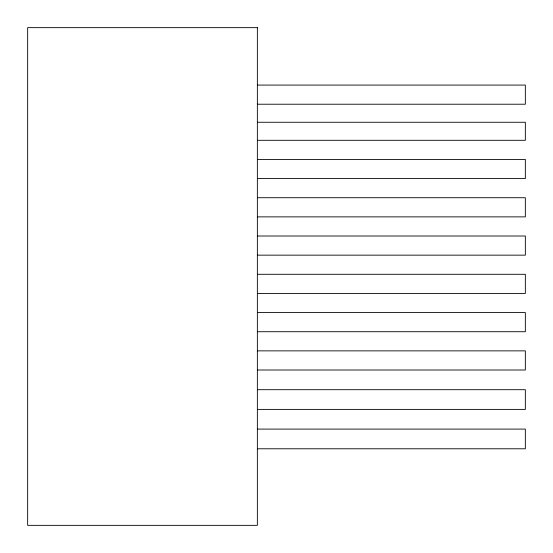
<?xml version="1.0" encoding="UTF-8"?>
<svg xmlns="http://www.w3.org/2000/svg" width="553" height="553" viewBox="0 0 553 553"><rect width="100%" height="100%" fill="white"/><g stroke="black" fill="none" stroke-linecap="round" stroke-linejoin="round"><path stroke-width="0.83" d="M257.359 85.079L525.35 85.079L525.35 104.22L257.359 104.22M257.359 122.261L525.35 122.261L525.35 140.303L257.359 140.303M257.359 159.444L525.35 159.444L525.35 178.584L257.359 178.584M257.359 197.725L525.35 197.725L525.35 216.873L257.359 216.873M257.359 236.013L525.35 236.013L525.35 255.154L257.359 255.154M257.359 274.295L525.35 274.295L525.35 293.436L257.359 293.436M257.359 312.583L525.35 312.583L525.35 331.724L257.359 331.724M257.359 350.865L525.35 350.865L525.35 370.005L257.359 370.005M257.359 389.699L525.35 389.699L525.35 409.393L257.359 409.393M257.359 429.087L525.35 429.087L525.35 448.78L257.359 448.78M257.359 27.65L27.65 27.65L27.65 525.35L257.359 525.35L257.359 27.65"/></g></svg>
